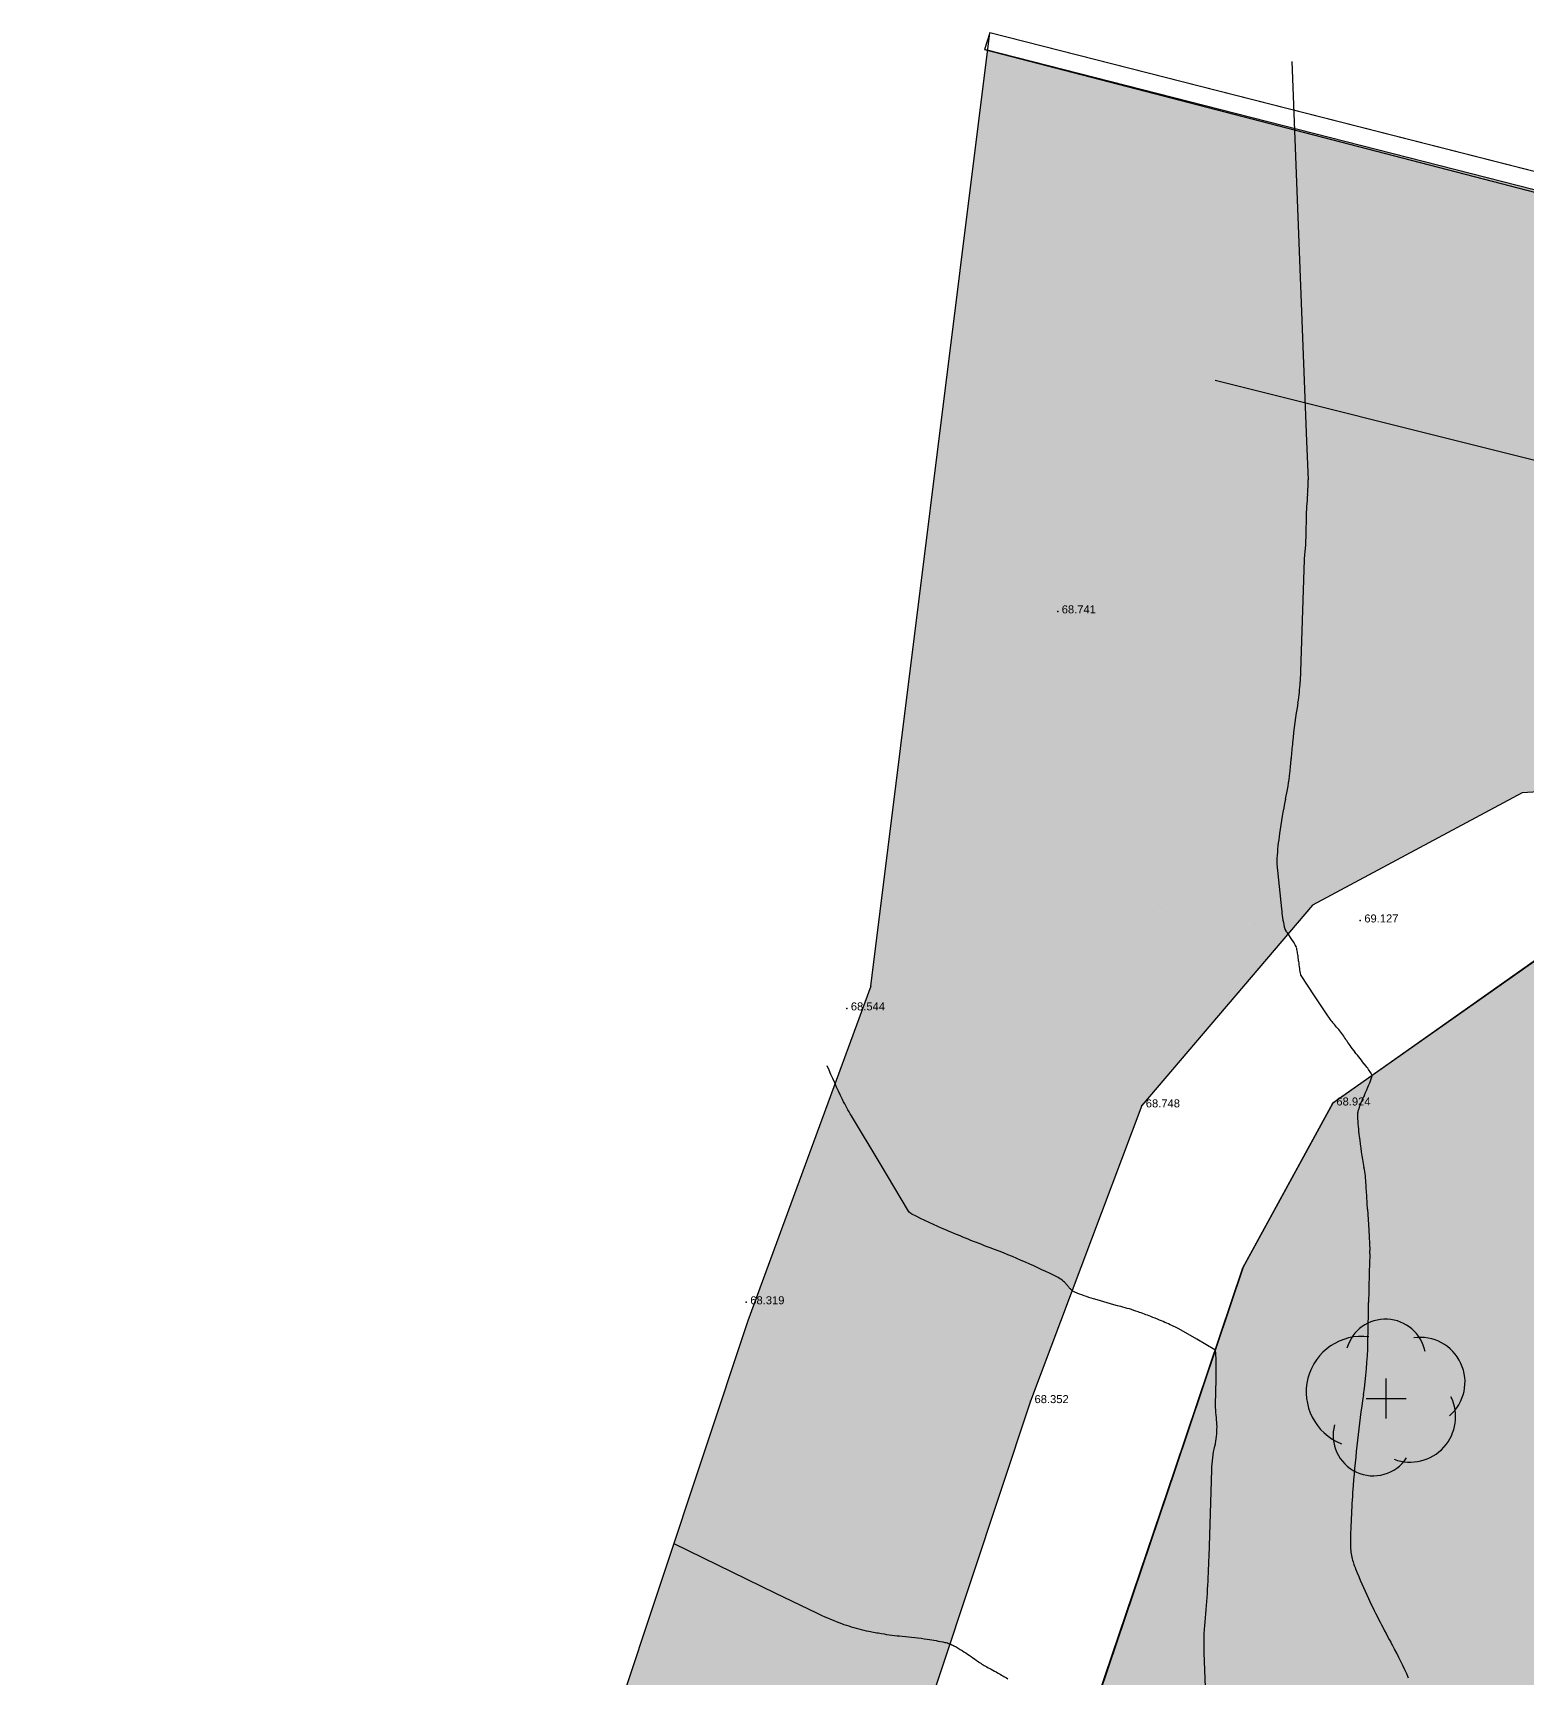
# Model space of a CAD drawing. Header units: millimetres. Extents: x -1.4 to 79.7, y -0.9 to 48.8.
# Drawn here: x 3.26 to 21.94, y 28.27 to 48.82 of the extents above; entities that cross this region are included whole.
import ezdxf

# ---------------------------------------------------------------- set-up
doc = ezdxf.new("R2010")
doc.units = ezdxf.units.MM
for name, color, linetype in [('1cotas_1', 253, 'Continuous'), ('1cv', 9, 'Continuous'), ('1puntos_1', 83, 'Continuous'), ('Acera', 141, 'Continuous'), ('Arbol', 82, 'Continuous'), ('Asfalto', 142, 'Continuous'), ('Lin-blanca', 254, 'Continuous'), ('Lin-blancaSOM', 254, 'Continuous'), ('Rigola', 131, 'Continuous')]:
    doc.layers.add(name, color=color, linetype=linetype)
doc.styles.get("Standard").update_dxf_attribs({"font": 'arial.ttf', "height": 3})

# ---------------------------------------------------------------- blocks, each defined once
blk = doc.blocks.new('Arbol')
at = {"true_color": 0x999b37}
h = blk.add_hatch(color=55, dxfattribs=at)
h.dxf.hatch_style = 1
h.paths.add_polyline_path([(0.416, 0.765, 0.539976), (-0.427, 0.767, 0.693332), (-0.659, -0.513, 0.659153), (0.222, -0.788, 0.500024), (0.863, -0.144, 0.638783)])
at = {"layer": 'Arbol', "linetype": 'Continuous'}
for p, q in [((0, -0.25), (0, 0.25)), ((-0.25, 0), (0.25, 0))]:
    blk.add_line(p, q, dxfattribs=at)
at = {"layer": 'Arbol'}
for centre, radius, start, end in [((-0.006, 0.489), 0.504, 11.2611, 163.5272), ((-0.303, 0.083), 0.695, 82.6659, 248.4272), ((0.429, 0.207), 0.558, 310.841, 98.6131), ((0.301, -0.226), 0.568, 249.5555, 26.1047), ((-0.16, -0.462), 0.502, 164.3693, 326.1917)]:
    blk.add_arc(centre, radius, start, end, dxfattribs=at)
blk = doc.blocks.new('A$C43d6e65a')
at = {"true_color": 0xf6f7cf}
h = blk.add_hatch(color=254, dxfattribs=at)
h.dxf.hatch_style = 1
h.paths.add_polyline_path([(-14.156, 27.83), (-17.839, 27.503), (-22.796, 27.08), (-26.139, 25.954), (-28.142, 23.246), (-28.563, 20.94), (-28.577, 18.277), (-28.639, 9.044), (-28.663, 5.888), (-28.938, 1.249), (0, 0), (2.396, 11.589), (4.326, 21.334), (6.152, 29.685), (-6.212, 28.519)])
at = {"color": 220}
blk.add_lwpolyline([(2.396, 11.589), (4.326, 21.334), (6.152, 29.685), (-6.212, 28.519), (-14.156, 27.83), (-17.839, 27.503), (-22.796, 27.08), (-26.139, 25.954), (-28.142, 23.246), (-28.563, 20.94), (-28.577, 18.277), (-28.639, 9.044), (-28.663, 5.888), (-28.938, 1.249), (0, 0), (2.396, 11.589)], close=True, dxfattribs=at)

msp = doc.modelspace()

# ---------------------------------------------------------------- hatches: boundary and pattern name
at = {"true_color": 0x636466}
h = msp.add_hatch(color=251, dxfattribs=at)
h.dxf.hatch_style = 1
h.paths.add_polyline_path([(18.985, 39.753, -0.006407), (19.003, 39.956, -0.018437), (19.07, 40.45, 0.034486), (19.097, 40.716), (19.123, 41.479), (19.149, 42.242, -0.038248), (19.159, 42.332, 0.042636), (19.167, 42.413), (19.17, 42.585), (19.173, 42.758, -0.022713), (19.191, 43.054, 0.036469), (19.198, 43.239), (19.179, 43.719), (19.029, 47.626), (15.191, 48.605), (13.941, 38.573), (18.919, 37.602, -0.09685), (18.899, 37.652, -0.022463), (18.865, 37.878), (18.836, 38.156), (18.807, 38.434, -0.047477), (18.806, 38.507, -0.011106), (18.84, 38.817, -0.022877), (18.916, 39.247, 0.030145), (18.97, 39.574, 0.007248)])
h.paths.add_polyline_path([(18.946, 37.564, 0.057636), (18.936, 37.579, -0.031967), (18.918, 37.602), (13.941, 38.573), (13.733, 36.909), (13.285, 35.692, 0.005343), (13.379, 35.493, 0.022463), (13.49, 35.289), (13.847, 34.694), (14.204, 34.099, 0.141493), (14.245, 34.062, 0.015961), (14.679, 33.86, 0.011116), (15.222, 33.642, -0.01352), (15.667, 33.461, -0.013561), (16.072, 33.27, -0.072747), (16.141, 33.222, -0.009656), (16.178, 33.185, 0.020936), (16.22, 33.134, 0.032823), (16.248, 33.107), (17.119, 35.421)])
h = msp.add_hatch(color=251, dxfattribs=at)
h.dxf.hatch_style = 1
h.paths.add_polyline_path([(23.573, 42.436, 0.064812), (23.596, 42.693), (23.591, 42.826), (23.586, 42.958, -0.028152), (23.587, 43.013, 0.006408), (23.757, 46.419), (19.029, 47.626), (19.179, 43.719), (19.198, 43.239, -0.036469), (19.191, 43.054, 0.022713), (19.173, 42.758), (19.17, 42.585), (19.167, 42.413, -0.042636), (19.159, 42.332, 0.038248), (19.149, 42.242), (19.123, 41.479), (19.097, 40.716, -0.034486), (19.07, 40.45, 0.018437), (19.003, 39.956, 0.006407), (18.985, 39.753, -0.007248), (18.97, 39.574, -0.030145), (18.916, 39.247, 0.022877), (18.84, 38.817, 0.011106), (18.806, 38.507, 0.047477), (18.807, 38.434), (18.836, 38.156), (18.865, 37.878, 0.022463), (18.899, 37.652, 0.129744), (18.93, 37.588, -0.0411), (18.925, 37.593, 0.012616), (18.933, 37.583, -0.037835), (18.94, 37.574, -0.002997), (18.946, 37.565), (19.251, 37.922), (21.873, 39.327), (23.469, 39.427), (23.469, 39.931), (23.469, 40.435, -0.042847), (23.49, 40.675, 0.03884), (23.515, 40.939), (23.524, 41.524), (23.534, 42.11, -0.051022)])
h = msp.add_hatch(color=251, dxfattribs=at)
h.dxf.hatch_style = 1
h.paths.add_polyline_path([(14.72, 28.693, 0.046629), (14.658, 28.712, 0.013365), (14.437, 28.752, 0.016714), (14.125, 28.789, -0.019987), (13.865, 28.822, -0.010096), (13.707, 28.851, -0.012552), (13.582, 28.88, -0.026532), (13.334, 28.959, -0.022463), (13.051, 29.081), (12.541, 29.328), (11.268, 29.945), (9.84, 25.646), (11.661, 24.815), (11.996, 24.663, 0.022463), (12.161, 24.596, 0.020707), (12.345, 24.54, 0.012504), (12.444, 24.517, 0.009254), (12.579, 24.491, 0.021176), (12.791, 24.465, -0.01706), (13.054, 24.434, -0.013365), (13.211, 24.405, -0.026939), (13.288, 24.385)])
h.paths.add_polyline_path([(13.288, 24.385, 0.026939), (13.211, 24.405, 0.013365), (13.054, 24.434, 0.01706), (12.791, 24.465, -0.021176), (12.579, 24.491, -0.009254), (12.444, 24.517, -0.012504), (12.345, 24.54, -0.020707), (12.161, 24.596, -0.022463), (11.996, 24.663), (11.661, 24.815), (9.84, 25.646), (9.192, 23.698), (8.524, 21.767, 0.010947), (10.097, 21.196, -0.028271), (10.141, 21.179), (10.243, 21.132), (10.345, 21.086, 0.034173), (10.641, 20.974, -0.041142), (10.886, 20.879), (11.404, 20.625), (11.922, 20.371), (12.727, 22.696)])
h.paths.add_polyline_path([(11.808, 20.042), (11.922, 20.371), (11.404, 20.625), (10.886, 20.879, 0.041142), (10.641, 20.974, -0.034173), (10.345, 21.086), (10.243, 21.132), (10.141, 21.179, 0.022463), (10.106, 21.193, -0.01101), (8.524, 21.767), (8.273, 21.044), (7.464, 18.943), (8.534, 17.996), (8.585, 17.952, 0.022464), (8.612, 17.929, 0.024872), (8.639, 17.912, 0.033629), (8.667, 17.898, 0.037548), (8.791, 17.85, -0.026794), (8.865, 17.819, 0.029989), (8.951, 17.782, -0.013796), (9.025, 17.753, -0.032545), (9.157, 17.688, 0.037452), (9.272, 17.631, 0.002319), (9.348, 17.602, -0.003357), (9.4, 17.581), (9.822, 17.412), (10.243, 17.242, 0.040011), (10.434, 17.183, -0.031221), (10.679, 17.111)])
h.paths.add_polyline_path([(10.679, 17.111, 0.031221), (10.434, 17.183, -0.040011), (10.243, 17.242), (9.822, 17.412), (9.4, 17.581, 0.003357), (9.348, 17.602, -0.002319), (9.272, 17.631, -0.037452), (9.157, 17.688, 0.032545), (9.025, 17.753, 0.013796), (8.951, 17.782, -0.029989), (8.865, 17.819, 0.026794), (8.791, 17.85, -0.026661), (8.702, 17.882, -0.01509), (8.644, 17.908, -0.046674), (8.585, 17.952), (8.534, 17.996), (7.464, 18.943), (6.428, 16.253), (6.146, 15.624, -0.03692), (7.15, 14.917), (7.164, 14.906), (7.178, 14.895, 0.051919), (7.271, 14.837, 0.022463), (7.503, 14.735), (7.84, 14.605), (8.177, 14.476, -0.016908), (8.225, 14.455, 0.010707), (8.301, 14.422, 0.033358), (8.427, 14.38, -0.032758), (8.555, 14.337, -0.009112), (8.614, 14.311, 0.00835), (8.678, 14.283, 0.021986), (8.831, 14.228, -0.036143), (8.923, 14.191), (9.158, 14.078), (9.392, 13.965), (9.628, 14.503), (9.963, 15.251)])
h.paths.add_polyline_path([(7.988, 10.764, 0.000266), (7.953, 10.781, 0.000179), (7.901, 10.807, 0.040898), (7.812, 10.843, -0.040898), (7.719, 10.879, -0.00111), (7.645, 10.916), (7.017, 11.234), (6.402, 11.545, -0.022463), (6.201, 11.659, -0.041243), (4.849, 12.667), (4.282, 11.375), (3.311, 9.293, -0.067222), (4.739, 8.844, -0.022463), (4.85, 8.786), (5.175, 8.596), (5.5, 8.406, 0.042296), (5.695, 8.313, -0.044053), (5.883, 8.223), (6.248, 8.007), (6.612, 7.791), (7.817, 10.373)])
h.paths.add_polyline_path([(7.901, 10.807, 0.040898), (7.812, 10.843, -0.040898), (7.719, 10.879, -0.00111), (7.645, 10.916), (7.017, 11.234), (6.402, 11.545, -0.022463), (6.201, 11.659, -0.041243), (4.849, 12.667), (6.093, 15.505), (6.146, 15.624, -0.03692), (7.15, 14.917), (7.164, 14.906), (7.178, 14.895, 0.051919), (7.271, 14.837, 0.022463), (7.503, 14.735), (7.84, 14.605), (8.177, 14.476, -0.016908), (8.225, 14.455, 0.010707), (8.301, 14.422, 0.033358), (8.427, 14.38, -0.032758), (8.555, 14.337, -0.009112), (8.614, 14.311, 0.00835), (8.678, 14.283, 0.021986), (8.831, 14.228, -0.036143), (8.923, 14.191), (9.158, 14.078), (9.392, 13.965), (7.988, 10.764, 0.000266), (7.953, 10.781, 0.000179)])
h.paths.add_polyline_path([(11.93, 26.605), (12.409, 26.605), (12.409, 26.758), (11.93, 26.758)], flags=24)
h.paths.add_polyline_path([(8.777, 18.095), (9.256, 18.095), (9.256, 18.248), (8.777, 18.248)], flags=24)
h.paths.add_polyline_path([(9.907, 20.721), (10.386, 20.721), (10.386, 20.874), (9.907, 20.874)], flags=24)
h.paths.add_polyline_path([(7.841, 10.321), (8.32, 10.321), (8.32, 10.474), (7.841, 10.474)], flags=9)
h.paths.add_polyline_path([(6.679, 13.763), (7.158, 13.763), (7.158, 13.916), (6.679, 13.916)], flags=24)
h.paths.add_polyline_path([(3.56, 6.688), (4.039, 6.688), (4.039, 6.841), (3.56, 6.841)], flags=9)
h.paths.add_polyline_path([(42.001, 33.503), (42.48, 33.503), (42.48, 33.656), (42.001, 33.656)], flags=9)
h.paths.add_polyline_path([(25.806, 37.351), (26.285, 37.351), (26.285, 37.504), (25.806, 37.504)], flags=9)
h.paths.add_polyline_path([(19.525, 35.393), (20.004, 35.393), (20.004, 35.546), (19.525, 35.546)], flags=9)
h.paths.add_polyline_path([(19.874, 37.68), (20.353, 37.68), (20.353, 37.833), (19.874, 37.833)], flags=9)
h.paths.add_polyline_path([(9.987, 15.199), (10.466, 15.199), (10.466, 15.352), (9.987, 15.352)], flags=25)
h.paths.add_polyline_path([(11.832, 19.99), (12.311, 19.99), (12.311, 20.143), (11.832, 20.143)], flags=9)
h.paths.add_polyline_path([(5.044, -0.218), (5.523, -0.218), (5.523, -0.065), (5.044, -0.065)], flags=9)
h.paths.add_polyline_path([(27.906, 29.475), (28.385, 29.475), (28.385, 29.628), (27.906, 29.628)], flags=9)
h.paths.add_polyline_path([(31.86, 31.674), (32.339, 31.674), (32.339, 31.827), (31.86, 31.827)], flags=9)
h.paths.add_polyline_path([(35.054, 20.667), (35.533, 20.667), (35.533, 20.82), (35.054, 20.82)], flags=9)
h.paths.add_polyline_path([(34.207, 11.815), (34.686, 11.815), (34.686, 11.968), (34.207, 11.968)], flags=9)
h.paths.add_polyline_path([(38.305, 3.393), (38.784, 3.393), (38.784, 3.546), (38.305, 3.546)], flags=9)
h.paths.add_polyline_path([(44.849, 14.725), (45.328, 14.725), (45.328, 14.878), (44.849, 14.878)], flags=9)
h.paths.add_polyline_path([(49.745, 23.369), (50.224, 23.369), (50.224, 23.522), (49.745, 23.522)], flags=9)
h.paths.add_polyline_path([(44.161, 25.411), (44.64, 25.411), (44.64, 25.564), (44.161, 25.564)], flags=9)
h.paths.add_polyline_path([(45.618, 29.037), (46.097, 29.037), (46.097, 29.19), (45.618, 29.19)], flags=9)
h = msp.add_hatch(color=251, dxfattribs=at)
h.dxf.hatch_style = 1
h.paths.add_polyline_path([(16.247, 33.106, -0.025571), (16.193, 33.166, 0.01419), (16.169, 33.194, 0.029075), (16.152, 33.211, 0.086321), (16.072, 33.27, 0.013561), (15.667, 33.461, 0.01352), (15.222, 33.642, -0.011116), (14.679, 33.86, -0.015961), (14.245, 34.062, -0.141493), (14.204, 34.099), (13.847, 34.694), (13.49, 35.289, -0.022463), (13.379, 35.493, -0.005343), (13.285, 35.692), (12.193, 32.728), (9.192, 23.698), (8.524, 21.767, 0.010947), (10.097, 21.196, -0.028271), (10.141, 21.179), (10.243, 21.132), (10.345, 21.086, 0.034173), (10.641, 20.974, -0.041142), (10.886, 20.879), (11.404, 20.625), (11.922, 20.371), (12.727, 22.696), (15.728, 31.726)])

# ---------------------------------------------------------------- linework, layer by layer
for p, q in [((13.733, 36.909, -63.474), (15.218, 48.822)), ((15.218, 48.822), (15.152, 48.615, 72.406)), ((25.705, 46.151), (15.218, 48.822)), ((15.152, 48.615, 72.406), (33.87, 43.762))]:
    msp.add_line(p, q)
at = {"layer": '1cv'}
for p, q in [((18.996, 48.465), (19.179, 43.719)), ((19.179, 43.719), (19.198, 43.239)), ((19.173, 42.758), (19.17, 42.585)), ((19.17, 42.585), (19.167, 42.413)), ((19.149, 42.242), (19.123, 41.479)), ((19.123, 41.479), (19.097, 40.716)), ((18.807, 38.434), (18.836, 38.156)), ((18.836, 38.156), (18.865, 37.878)), ((18.946, 37.565), (18.983, 37.508)), ((18.983, 37.508), (19.02, 37.451)), ((19.105, 37.045), (19.273, 36.792)), ((19.273, 36.792), (19.441, 36.539)), ((19.94, 34.125, 5.526), (19.955, 33.867, 5.526)), ((19.955, 33.867, 5.526), (19.97, 33.609, 5.526))]:
    msp.add_line(p, q, dxfattribs=at)
for points in [[(17.946, 27.389), (17.899, 28.583, -0.03312), (17.91, 28.969, 0.015696), (17.96, 29.78), (17.977, 30.323), (17.993, 30.867, -0.049943), (18.032, 31.164, 0.061043), (18.059, 31.408, 0.026116), (18.051, 31.521, -0.023441), (18.042, 31.647, -0.015797), (18.044, 31.827, 0.009422), (18.049, 32.128, 0.017457), (18.042, 32.353, 0.250057), (18.033, 32.368), (17.806, 32.498), (17.58, 32.628, 0.022463), (17.518, 32.66, 0.007999), (17.341, 32.738, 0.008221), (17.23, 32.783, 0.005845), (17.072, 32.842, 0.024819), (16.856, 32.907, -0.015868), (16.517, 33.003, -0.014788), (16.283, 33.086, -0.091161), (16.248, 33.107, -0.01207), (16.232, 33.122, -0.014787), (16.22, 33.134, -0.01297), (16.193, 33.166, 0.014191), (16.169, 33.194, 0.013563), (16.161, 33.202, 0.005283), (16.141, 33.222, 0.072747), (16.072, 33.27, 0.013561), (15.667, 33.461, 0.01352), (15.222, 33.642, -0.011116), (14.679, 33.86, -0.015961), (14.245, 34.062, -0.141493), (14.204, 34.099), (13.847, 34.694), (13.49, 35.289, -0.022463), (13.379, 35.493, -0.011245), (13.186, 35.915)], [(11.268, 29.945), (12.541, 29.328), (13.051, 29.081, 0.022463), (13.334, 28.959, 0.026532), (13.582, 28.88, 0.012552), (13.707, 28.851, 0.010096), (13.865, 28.822, 0.019987), (14.125, 28.789, -0.016714), (14.437, 28.752, -0.013365), (14.658, 28.712, -0.046629), (14.72, 28.693, -0.028082), (14.771, 28.669, -0.013363), (14.873, 28.609, -0.019515), (15.049, 28.489, 0.030476), (15.164, 28.415, 0.004541), (15.236, 28.375, -0.004041), (15.317, 28.331, -0.006439), (15.443, 28.257, 0.005314)]]:
    msp.add_lwpolyline(points, format="xyb", dxfattribs=at)
for centre, radius, start, end in [((17.928, 43.19), 1.27, 353.8542, 2.2086), ((22.442, 42.704), 3.269, 173.8542, 179.0589), ((18.688, 42.421), 0.48, 349.2933, 359.0589), ((19.744, 42.221), 0.596, 169.2933, 178.0549), ((17.162, 40.781), 1.937, 350.1545, 358.0549), ((25.735, 39.294), 6.765, 170.1545, 174.3794), ((26.909, 39.178), 7.944, 174.3794, 175.8479), ((12.794, 40.203), 6.208, 354.1868, 355.8479), ((16.233, 39.853), 2.751, 347.2801, 354.1868), ((23.573, 38.196), 4.774, 167.2801, 172.5222), ((25.791, 37.905), 7.011, 172.5222, 175.0675), ((19.19, 38.474), 0.385, 175.0675, 185.9403), ((21.395, 38.141), 2.544, 185.9403, 191.0877), ((19.035, 37.678), 0.139, 191.0877, 213.2149), ((19.453, 37.952), 0.639, 213.2149, 214.051), ((18.957, 37.617), 0.0395, 214.051, 217.4135), ((19.109, 37.733), 0.231, 217.4135, 220.3047), ((18.876, 37.531), 0.0771, 34.5256, 43.1926), ((18.14, 37.024), 0.971, 34.0519, 34.5256), ((18.781, 37.457), 0.197, 33.001, 34.0519), ((18.644, 37.207), 0.449, 27.8536, 33.001), ((18.855, 37.319), 0.21, 20.323, 27.8536), ((18.922, 37.343), 0.138, 11.2081, 20.323), ((17.837, 37.128), 1.245, 8.1758, 11.2081), ((17.67, 37.104), 1.413, 4.7844, 8.1758), ((20.78, 37.365), 1.708, 184.7844, 187.8698), ((20.39, 37.311), 1.314, 187.8698, 191.2072), ((19.13, 37.061), 0.0296, 191.2072, 213.571), ((20.142, 37.004), 0.841, 213.571, 222.9774), ((18.629, 35.594), 1.227, 35.1946, 42.9774), ((18.548, 35.537), 1.326, 31.8197, 35.1946), ((20.801, 36.935), 1.325, 211.819, 215.1954), ((20.773, 36.915), 1.291, 215.1954, 219.9325), ((16.098, 33.002), 4.805, 37.4772, 39.9325), ((18.327, 34.711), 1.997, 33.5081, 37.4772), ((18.564, 36.27), 1.514, 337.0509, 341.02), ((19.961, 35.793), 0.0366, 3.872, 33.5081), ((19.952, 35.792), 0.0463, 341.02, 3.872), ((16.17, 37.283), 4.114, 335.1003, 337.0509), ((20.191, 35.255), 0.382, 161.019, 167.3764), ((21.141, 34.928), 1.386, 157.6845, 161.019), ((22.027, 34.564), 2.344, 155.1003, 157.6845), ((20.005, 35.296), 0.191, 167.3764, 183.3167), ((24.145, 35.536, 5.526), 4.338, 183.3167, 186.6509), ((25.246, 35.665, 5.526), 5.446, 186.6509, 190.7783), ((18.243, 34.332, 5.526), 1.683, 3.3491, 10.7783), ((-350.331, 12.763, 5.526), 370.887, 3.31764, 3.34913), ((-71.39, 28.933, 5.526), 91.478, 3.25423, 3.31764), ((30.287, 33.044, 5.526), 10.33, 177.1002, 178.3036), ((19.575, 33.586, 5.526), 0.395, 357.1002, 3.2542), ((39.844, 32.761, 5.526), 19.891, 178.3036, 179.4305), ((-13.06, 33.287, 5.526), 33.015, 358.5558, 359.4305), ((14.574, 32.59, 5.526), 5.373, 351.6039, 358.5558), ((36.196, 29.399, 5.526), 16.484, 171.6039, 175.5712), ((32.084, 29.717, 5.526), 12.36, 175.5712, 178.9371), ((20.42, 29.933, 5.526), 0.693, 178.9371, 193.1851), ((20.725, 30.005, 5.526), 1.007, 193.1851, 201.9732), ((26.148, 32.193, 5.526), 6.854, 201.9732, 205.3387), ((29.641, 33.847, 5.526), 10.72, 205.3387, 208.8382), ((15.63, 26.132, 5.526), 5.275, 23.8487, 28.8382)]:
    msp.add_arc(centre, radius, start, end, dxfattribs=at)
at = {"layer": '1puntos_1'}
for p in [(16.068, 41.594, 5.267), (19.85, 37.732, 5.653), (13.432, 36.633, 5.07), (17.119, 35.421, 5.274), (19.501, 35.445, 5.45), (12.175, 32.961, 4.845), (15.728, 31.726, 4.878)]:
    msp.add_point(p, dxfattribs=at)
at = {"layer": 'Acera', "flags": 128}
msp.add_lwpolyline([(54.08, 30.774), (41.977, 33.555), (34.219, 35.399), (30.62, 36.246), (25.782, 37.403), (22.254, 37.386), (19.501, 35.445), (18.377, 33.388), (17.526, 30.864), (14.564, 22.119), (13.549, 19.131), (11.383, 13.694), (9.463, 9.457), (5.02, -0.166)], dxfattribs=at)
at = {"layer": 'Asfalto'}
for p, q in [((13.733, 36.909, -63.474), (12.193, 32.728, -63.474)), ((12.193, 32.728, -63.474), (9.192, 23.698, -63.474))]:
    msp.add_line(p, q, dxfattribs=at)
at = {"layer": 'Asfalto', "flags": 128}
for points in [[(57.213, 38.531), (43.957, 41.649), (36.191, 43.481), (15.218, 48.822)], [(31.199, 38.169), (29.371, 38.597), (25.407, 39.548), (21.873, 39.327), (19.251, 37.922), (17.119, 35.421), (15.728, 31.726), (12.727, 22.696), (11.808, 20.042), (9.963, 15.251), (9.628, 14.503), (7.817, 10.373), (3.258, 0.602)]]:
    msp.add_lwpolyline(points, dxfattribs=at)
at = {"layer": 'Lin-blanca', "flags": 128}
msp.add_lwpolyline([(18.035, 44.481), (25.277, 42.669)], dxfattribs=at)
at = {"layer": 'Lin-blancaSOM', "const_width": 0.5}
for points in [[(13.894, 36.5), (12.358, 32.014)], [(14.84, 36.176), (13.304, 31.69)], [(15.786, 35.852), (14.25, 31.366)], [(16.732, 35.529), (15.196, 31.042)]]:
    msp.add_lwpolyline(points, dxfattribs=at)
at = {"layer": 'Rigola', "flags": 128}
msp.add_lwpolyline([(57.2, 38.315), (43.944, 41.398), (36.124, 43.264), (15.152, 48.615)], dxfattribs=at)

# ---------------------------------------------------------------- block references
at = {"extrusion": (-0.029171, -0.079583, 0.996401), "rotation": 1.839701298493077}
msp.add_blockref('A$C43d6e65a', (34.99, 18.238, 5.023), dxfattribs=at)
at = {"layer": 'Arbol'}
msp.add_blockref('Arbol', (20.172, 31.757, 7.208), dxfattribs=at)

# ---------------------------------------------------------------- texts
at = {"layer": '1cotas_1'}
for s, p in [('68.741', (16.118, 41.569, 8.099)), ('69.127', (19.9, 37.707, 8.099)), ('68.544', (13.482, 36.608, 8.099)), ('68.748', (17.169, 35.396, 8.099)), ('68.924', (19.551, 35.42, 8.099)), ('68.319', (12.225, 32.936, 8.099)), ('68.352', (15.778, 31.701, 8.099))]:
    msp.add_text(s, height=0.1, dxfattribs=at).set_placement(p)

doc.saveas('drawing.dxf')
